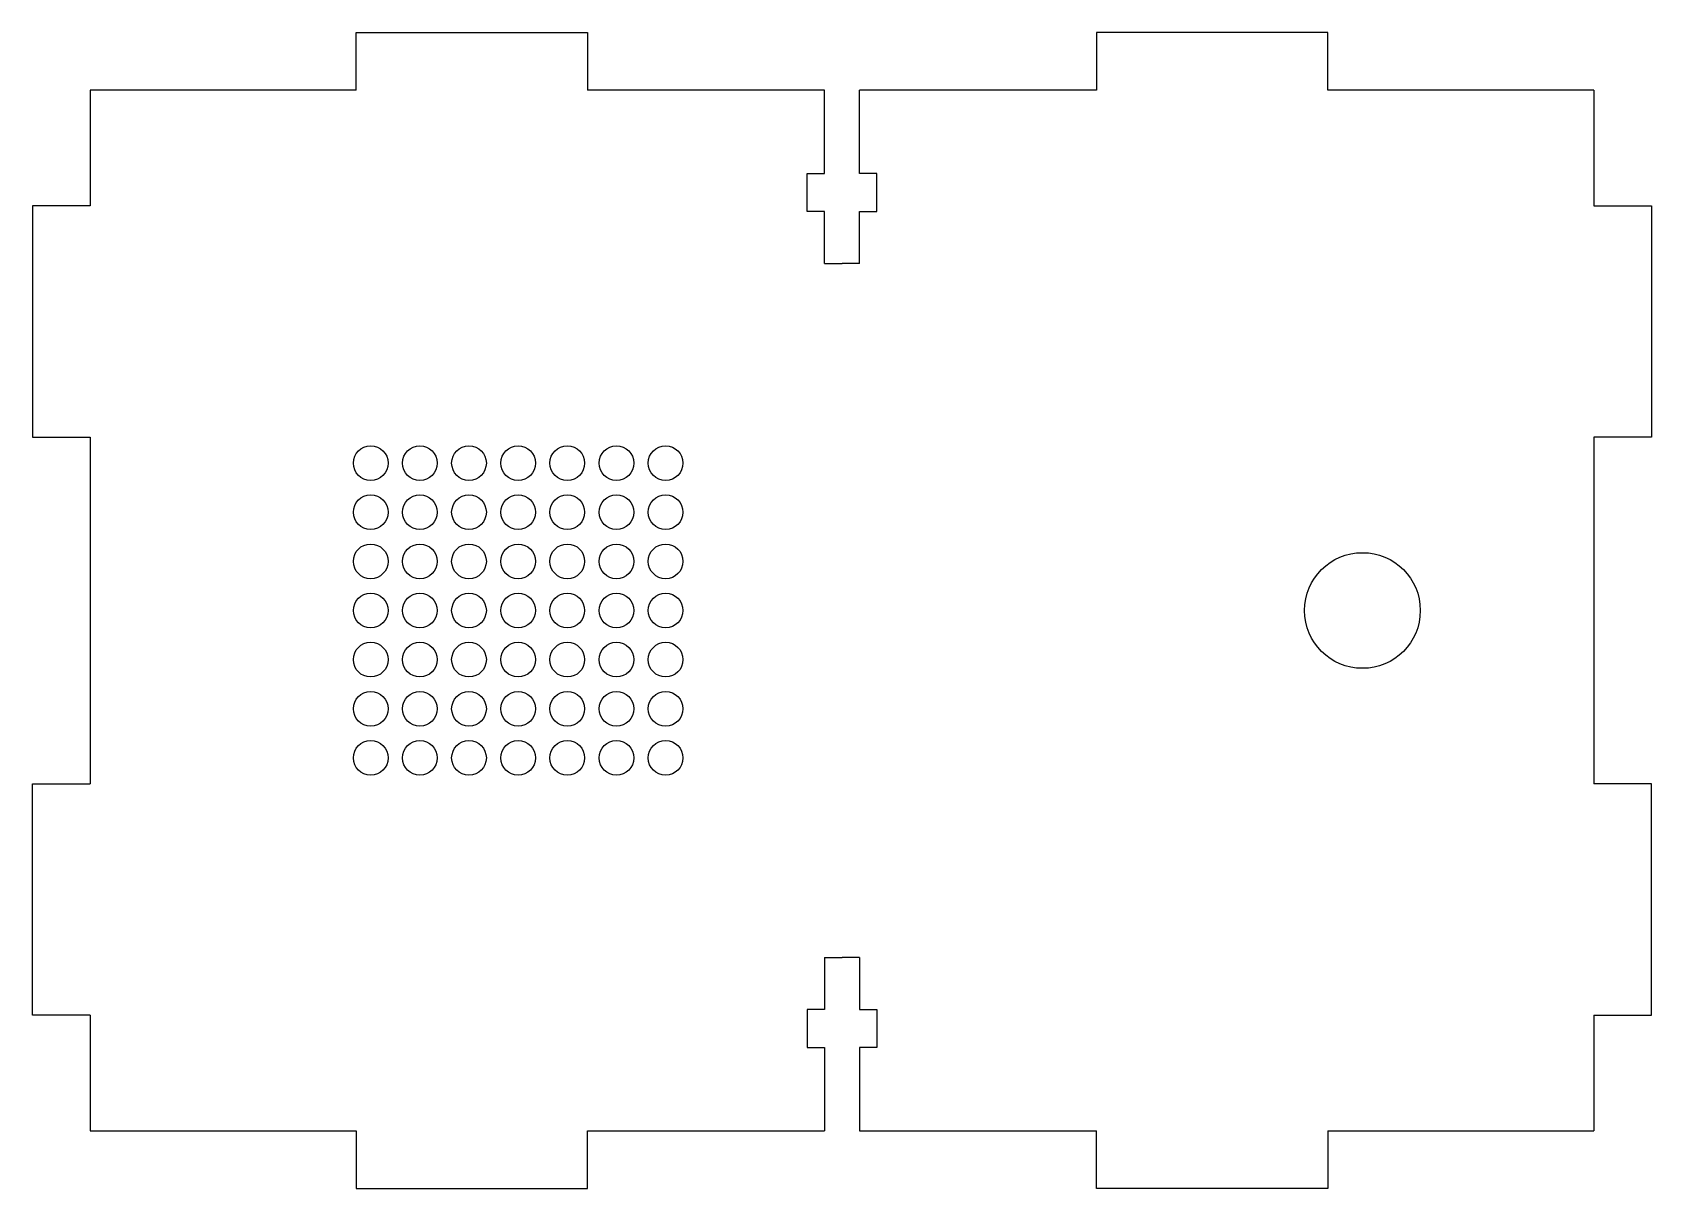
# Model space of a CAD drawing. Header units: millimetres. Extents: x -70 to 70, y -50 to 50.
import ezdxf

# ---------------------------------------------------------------- set-up
doc = ezdxf.new("R2010")
doc.units = ezdxf.units.MM
doc.layers.get('0').update_dxf_attribs({"linetype": 'CONTINUOUS'})

msp = doc.modelspace()

# ---------------------------------------------------------------- linework, layer by layer
for p, q in [((-42, 50), (-22, 50)), ((-42, 45), (-42, 50)), ((-22, 50), (-22, 45)), ((42, 50), (22, 50)), ((22, 50), (22, 45)), ((42, 45), (42, 50)), ((-42, 45), (-65, 45)), ((-65, 45), (-65, 35)), ((-1.5, 45), (-22, 45)), ((-1.5, 37.8), (-1.5, 45)), ((1.5, 37.8), (1.5, 45)), ((22, 45), (1.5, 45)), ((65, 45), (42, 45)), ((65, 45), (65, 35)), ((-3, 34.5), (-3, 37.8)), ((-3, 37.8), (-1.5, 37.8)), ((3, 37.8), (1.5, 37.8)), ((3, 34.5), (3, 37.8)), ((-65, 35), (-70, 35)), ((-70, 35), (-70, 15)), ((65, 35), (70, 35)), ((70, 35), (70, 15)), ((-1.5, 34.5), (-3, 34.5)), ((-1.5, 30), (-1.5, 34.5)), ((1.5, 30), (1.5, 34.5)), ((1.5, 34.5), (3, 34.5)), ((-1.5, 30), (0, 30)), ((1.5, 30), (0, 30)), ((-70, 15), (-65, 15)), ((-65, 15), (-65, -15)), ((70, 15), (65, 15)), ((65, 15), (65, -15)), ((-70, -35), (-70, -15)), ((-70, -15), (-65, -15)), ((70, -15), (65, -15)), ((70, -35), (70, -15)), ((-1.5, -30), (-1.5, -34.5)), ((-1.5, -30), (0, -30)), ((1.5, -30), (0, -30)), ((1.5, -30), (1.5, -34.5)), ((-65, -35), (-70, -35)), ((-65, -35), (-65, -45)), ((-3, -34.5), (-3, -37.8)), ((-1.5, -34.5), (-3, -34.5)), ((1.5, -34.5), (3, -34.5)), ((3, -34.5), (3, -37.8)), ((65, -35), (70, -35)), ((65, -35), (65, -45)), ((-3, -37.8), (-1.5, -37.8)), ((-1.5, -37.8), (-1.5, -45)), ((3, -37.8), (1.5, -37.8)), ((1.5, -37.8), (1.5, -45)), ((-65, -45), (-42, -45)), ((-42, -45), (-42, -50)), ((-22, -50), (-22, -45)), ((-22, -45), (-1.5, -45)), ((1.5, -45), (22, -45)), ((22, -50), (22, -45)), ((42, -45), (42, -50)), ((42, -45), (65, -45)), ((-42, -50), (-22, -50)), ((42, -50), (22, -50))]:
    msp.add_line(p, q)
for centre, radius in [((-40.75, 12.75), 1.5), ((-36.5, 12.75), 1.5), ((-32.25, 12.75), 1.5), ((-28, 12.75), 1.5), ((-23.75, 12.75), 1.5), ((-19.5, 12.75), 1.5), ((-15.25, 12.75), 1.5), ((-40.75, 8.5), 1.5), ((-36.5, 8.5), 1.5), ((-32.25, 8.5), 1.5), ((-28, 8.5), 1.5), ((-23.75, 8.5), 1.5), ((-19.5, 8.5), 1.5), ((-15.25, 8.5), 1.5), ((-40.75, 4.25), 1.5), ((-36.5, 4.25), 1.5), ((-32.25, 4.25), 1.5), ((-28, 4.25), 1.5), ((-23.75, 4.25), 1.5), ((-19.5, 4.25), 1.5), ((-15.25, 4.25), 1.5), ((45, 0), 5), ((-40.75, 0), 1.5), ((-36.5, 0), 1.5), ((-32.25, 0), 1.5), ((-28, 0), 1.5), ((-23.75, 0), 1.5), ((-19.5, 0), 1.5), ((-15.25, 0), 1.5), ((-40.75, -4.25), 1.5), ((-36.5, -4.25), 1.5), ((-32.25, -4.25), 1.5), ((-28, -4.25), 1.5), ((-23.75, -4.25), 1.5), ((-19.5, -4.25), 1.5), ((-15.25, -4.25), 1.5), ((-40.75, -8.5), 1.5), ((-36.5, -8.5), 1.5), ((-32.25, -8.5), 1.5), ((-28, -8.5), 1.5), ((-23.75, -8.5), 1.5), ((-19.5, -8.5), 1.5), ((-15.25, -8.5), 1.5), ((-40.75, -12.75), 1.5), ((-36.5, -12.75), 1.5), ((-32.25, -12.75), 1.5), ((-28, -12.75), 1.5), ((-23.75, -12.75), 1.5), ((-19.5, -12.75), 1.5), ((-15.25, -12.75), 1.5)]:
    msp.add_circle(centre, radius)

doc.saveas('drawing.dxf')
